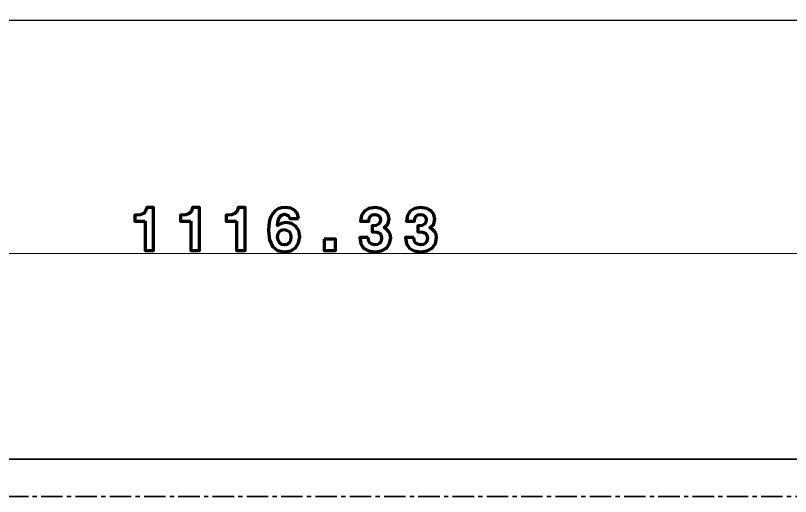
# Model space of a CAD drawing. Extents: x -10871 to 4979, y 1991 to 5869.
# Drawn here: x 22 to 565, y 4457 to 4793 of the extents above; entities that cross this region are included whole.
import ezdxf

# ---------------------------------------------------------------- set-up
doc = ezdxf.new("R2010")
doc.units = 0
doc.linetypes.add('AXES', pattern=[24, 15, -3, 3, -3])

msp = doc.modelspace()

# ---------------------------------------------------------------- linework, layer by layer
at = {"color": 7, "lineweight": 35}
for p, q in [((-10870.91, 4793.21), (4978.83, 4788.37)), ((-319.76, 4482.64), (740.24, 4482.64))]:
    msp.add_line(p, q, dxfattribs=at)
at = {"color": 7, "lineweight": 13}
msp.add_line((768.4, 4626.66), (-347.93, 4626.66), dxfattribs=at)
at = {"color": 1, "linetype": 'AXES', "lineweight": 35}
msp.add_line((-319.76, 4456.56), (740.24, 4456.56), dxfattribs=at)
at = {"color": 7, "lineweight": 70}
for points in [[(112.96, 4649.33), (112.96, 4628.66), (118.92, 4628.66), (118.92, 4658.88), (114.08, 4658.88), (113.35, 4656.29), (111.83, 4654.64), (109.41, 4653.78), (106.04, 4653.56), (105.74, 4653.56), (105.74, 4649.33)], [(144.98, 4649.33), (144.98, 4628.66), (150.95, 4628.66), (150.95, 4658.88), (146.11, 4658.88), (145.37, 4656.29), (143.86, 4654.64), (141.44, 4653.78), (138.07, 4653.56), (137.76, 4653.56), (137.76, 4649.33)], [(177, 4649.33), (177, 4628.66), (182.97, 4628.66), (182.97, 4658.88), (178.13, 4658.88), (177.39, 4656.29), (175.88, 4654.64), (173.46, 4653.78), (170.09, 4653.56), (169.79, 4653.56), (169.79, 4649.33)], [(220.4, 4651.14), (219.58, 4654.3), (217.72, 4656.76), (214.91, 4658.32), (211.28, 4658.88), (208.55, 4658.58), (206.13, 4657.8), (204.1, 4656.5), (202.41, 4654.69), (201.07, 4652.4), (200.12, 4649.63), (199.52, 4646.34), (199.34, 4642.67), (200.04, 4636.19), (202.2, 4631.52), (205.74, 4628.71), (210.63, 4627.76), (214.95, 4628.53), (218.28, 4630.7), (220.44, 4634.02), (221.22, 4638.39), (220.48, 4642.45), (218.49, 4645.57), (215.43, 4647.55), (211.41, 4648.29), (208.12, 4647.73), (205.66, 4646.17), (206.05, 4649.63), (207.04, 4652.09), (208.51, 4653.56), (210.54, 4654.08), (213.13, 4653.3), (214.26, 4651.14)], [(269.05, 4637.87), (263.22, 4637.87), (263.22, 4637.79), (263.91, 4633.51), (265.94, 4630.39), (269.27, 4628.49), (273.81, 4627.8), (278.43, 4628.53), (281.94, 4630.44), (284.14, 4633.55), (284.92, 4637.66), (284.62, 4639.95), (283.71, 4641.89), (282.24, 4643.49), (280.25, 4644.7), (282.97, 4647.17), (283.88, 4650.67), (283.19, 4654), (281.2, 4656.59), (278.09, 4658.23), (273.98, 4658.84), (269.7, 4658.19), (266.55, 4656.33), (264.56, 4653.3), (263.87, 4649.24), (269.57, 4649.24), (269.57, 4649.5), (269.83, 4651.44), (270.65, 4652.87), (271.95, 4653.74), (273.72, 4654.04), (275.36, 4653.74), (276.62, 4653), (277.44, 4651.79), (277.74, 4650.23), (277.4, 4648.38), (276.45, 4647.08), (274.8, 4646.3), (272.56, 4646.08), (271.91, 4646.08), (271.91, 4641.89), (272.6, 4641.89), (275.19, 4641.59), (277.05, 4640.81), (278.17, 4639.38), (278.56, 4637.4), (278.22, 4635.36), (277.31, 4633.94), (275.75, 4633.03), (273.64, 4632.77), (271.65, 4633.07), (270.22, 4634.07), (269.31, 4635.67)], [(301.08, 4637.87), (295.24, 4637.87), (295.24, 4637.79), (295.93, 4633.51), (297.96, 4630.39), (301.29, 4628.49), (305.83, 4627.8), (310.46, 4628.53), (313.96, 4630.44), (316.16, 4633.55), (316.94, 4637.66), (316.64, 4639.95), (315.73, 4641.89), (314.26, 4643.49), (312.27, 4644.7), (315, 4647.17), (315.9, 4650.67), (315.21, 4654), (313.22, 4656.59), (310.11, 4658.23), (306, 4658.84), (301.73, 4658.19), (298.57, 4656.33), (296.58, 4653.3), (295.89, 4649.24), (301.6, 4649.24), (301.6, 4649.5), (301.85, 4651.44), (302.68, 4652.87), (303.97, 4653.74), (305.75, 4654.04), (307.39, 4653.74), (308.64, 4653), (309.46, 4651.79), (309.77, 4650.23), (309.42, 4648.38), (308.47, 4647.08), (306.83, 4646.3), (304.58, 4646.08), (303.93, 4646.08), (303.93, 4641.89), (304.62, 4641.89), (307.22, 4641.59), (309.07, 4640.81), (310.2, 4639.38), (310.59, 4637.4), (310.24, 4635.36), (309.33, 4633.94), (307.78, 4633.03), (305.66, 4632.77), (303.67, 4633.07), (302.24, 4634.07), (301.34, 4635.67)], [(210.15, 4643.36), (212.27, 4643.02), (213.78, 4642.02), (214.73, 4640.42), (215.08, 4638.22), (214.73, 4635.84), (213.83, 4634.07), (212.4, 4632.99), (210.58, 4632.64), (208.55, 4632.99), (207.04, 4634.11), (206.05, 4635.88), (205.74, 4638.3), (206.05, 4640.38), (206.95, 4641.98), (208.34, 4642.97)], [(238.28, 4636.62), (238.28, 4628.66), (246.24, 4628.66), (246.24, 4636.62)]]:
    msp.add_lwpolyline(points, close=True, dxfattribs=at)

doc.saveas('drawing.dxf')
